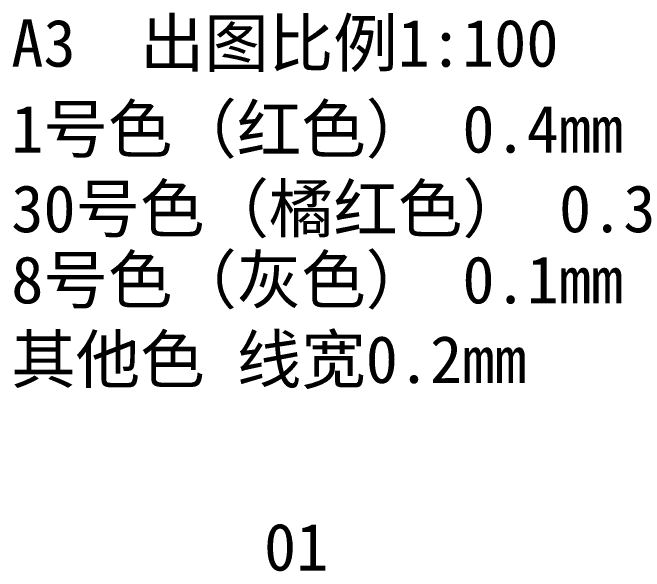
# Model space of a CAD drawing. Header units: millimetres. Extents: x 210068 to 672068, y -299976 to -107099.
# Drawn here: x 259937 to 293621, y -232942 to -203138 of the extents above; entities that cross this region are included whole.
import ezdxf

# ---------------------------------------------------------------- set-up
doc = ezdxf.new("R2010")
doc.units = ezdxf.units.MM
doc.header["$LTSCALE"] = 1000
doc.header["$MEASUREMENT"] = 0
doc.styles.add('-黑体', font='SIMHEI.TTF')

msp = doc.modelspace()

# ---------------------------------------------------------------- texts
at = {"style": '-黑体'}
for s, p in [('A3  出图比例1:100', (259865.3, -206022.1)), ('其他色 线宽0.2mm', (259865.3, -222895.6)), ('01', (273339.1, -232900.4))]:
    msp.add_text(s, height=2520, dxfattribs=at).set_placement(p)
at = {"color": 1, "style": '-黑体'}
msp.add_text('1号色（红色） 0.4mm', height=2520, dxfattribs=at).set_placement((259865.3, -210604.4))
at = {"color": 30, "style": '-黑体'}
msp.add_text('30号色（橘红色） 0.3mm', height=2520, dxfattribs=at).set_placement((259865.3, -214853.2))
at = {"color": 8, "style": '-黑体'}
msp.add_text('8号色（灰色） 0.1mm', height=2520, dxfattribs=at).set_placement((259865.3, -218646.8))

doc.saveas('drawing.dxf')
